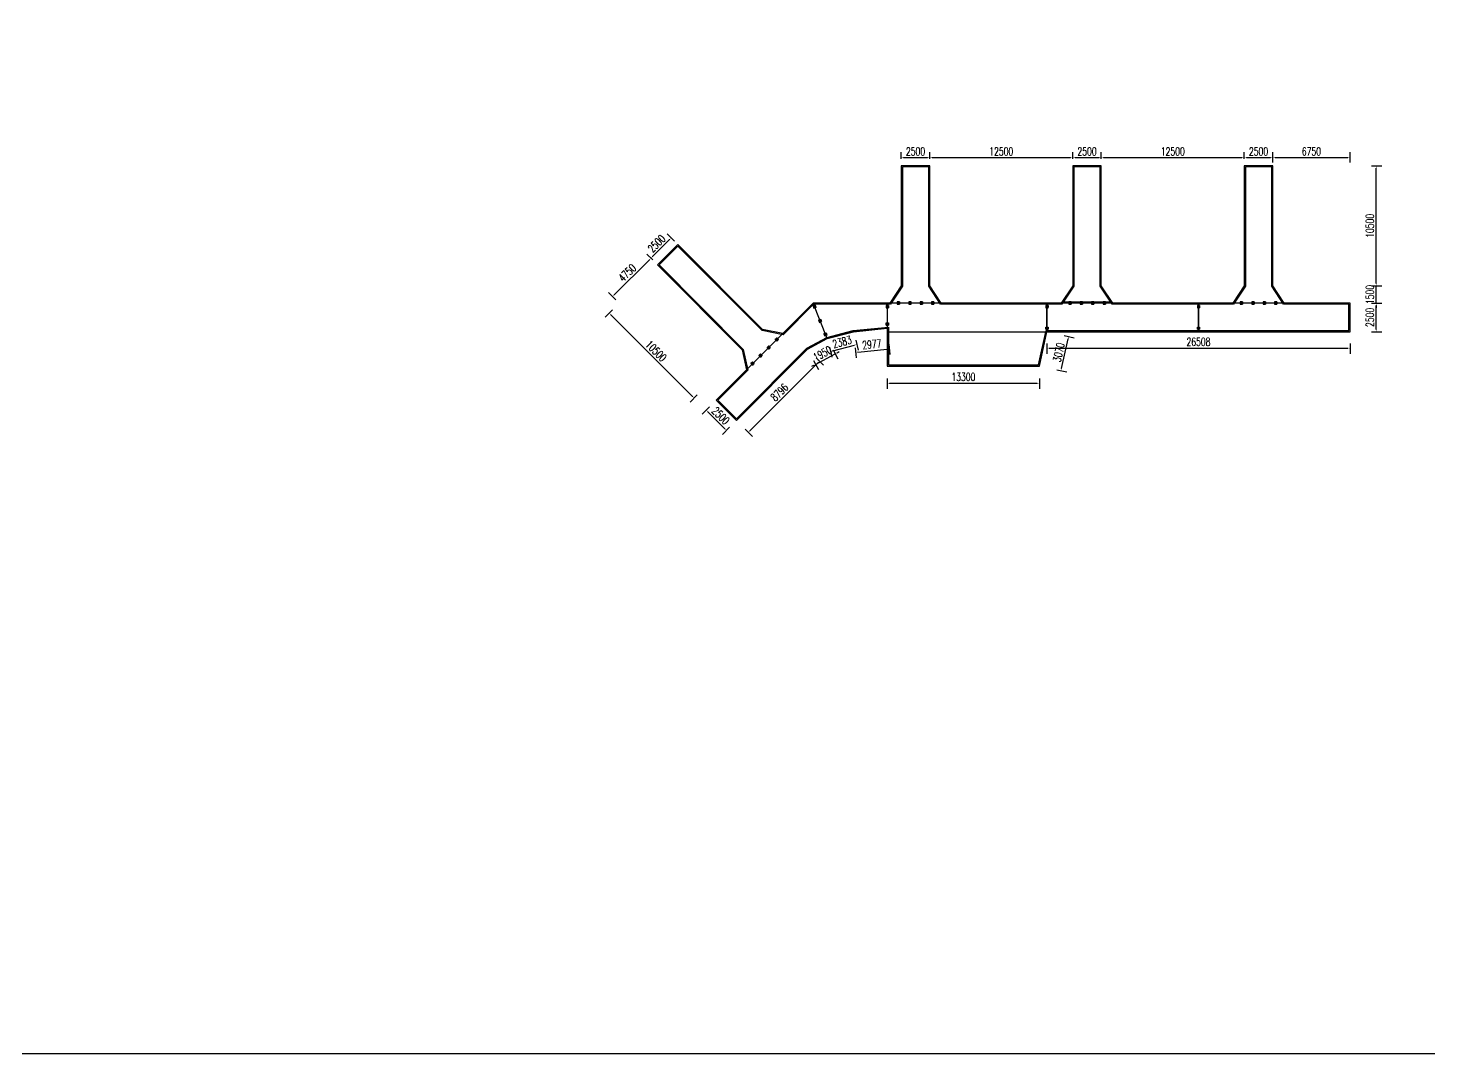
# Model space of a CAD drawing. Extents: x -18540 to 926017, y -610001 to -56924.
# Drawn here: x 120934 to 243457, y -380806 to -291105 of the extents above; entities that cross this region are included whole.
import ezdxf

# ---------------------------------------------------------------- set-up
doc = ezdxf.new("R2010")
doc.units = 0
doc.header["$LTSCALE"] = 10
doc.header["$MEASUREMENT"] = 0
doc.layers.add('L-构造线', color=6, linetype='Continuous')
doc.layers.add('W-STEEL_FRAME钢架', color=3, linetype='Continuous')
doc.styles.add('STANDARD_T3', font='simplex.shx', dxfattribs={"width": 0.7, "bigfont": 'gbcbig.shx'})
doc.dimstyles.new('W&&200', dxfattribs={"dimtxt": 700, "dimasz": 200, "dimexe": 500, "dimexo": 600, "dimgap": 200, "dimtad": 1, "dimdec": 0, "dimzin": 0, "dimdsep": 46, "dimtxsty": 'STANDARD_T3', "dimcen": 0.09, "dimclrd": 1, "dimclre": 1, "dimclrt": 7, "dimazin": 2, "dimtfac": 1, "dimtdec": 0, "dimtix": 1, "dimtmove": 2, "dimatfit": 3, "dimfxl": 100, "dimtolj": 1, "dimtzin": 0, "dimarcsym": 0})

# ---------------------------------------------------------------- blocks, each defined once
blk = doc.blocks.new('*D1300')
at = {"layer": 'Defpoints', "color": 0, "transparency": 16777216}
for p in [(229801, -302448), (229801, -313655), (236551, -315155)]:
    blk.add_point(p, dxfattribs=at)
at = {"layer": 'W-STEEL_FRAME钢架', "color": 1, "lineweight": -2, "transparency": 16777216}
for p, q in [((229801, -302848), (229801, -301948)), ((236351, -302448), (230001, -302448)), ((236551, -302848), (236551, -301948))]:
    blk.add_line(p, q, dxfattribs=at)
at = {"layer": 'W-STEEL_FRAME钢架', "color": 1, "transparency": 16777216}
for points in [[(230001, -302415), (230001, -302482), (229801, -302448)], [(236351, -302415), (236351, -302482), (236551, -302448)]]:
    blk.add_solid(points, dxfattribs=at)
at = {"layer": 'W-STEEL_FRAME钢架', "color": 7, "transparency": 16777216, "insert": (233176, -301898), "char_height": 700, "attachment_point": 5, "style": 'STANDARD_T3'}
blk.add_mtext('\\A1;6750', dxfattribs=at)
blk = doc.blocks.new('*D1301')
at = {"layer": 'Defpoints', "color": 0, "transparency": 16777216}
for p in [(227301, -302448), (227301, -303155), (229801, -313655)]:
    blk.add_point(p, dxfattribs=at)
at = {"layer": 'W-STEEL_FRAME钢架', "color": 1, "lineweight": -2, "transparency": 16777216}
for p, q in [((227301, -302555), (227301, -301948)), ((229601, -302448), (227501, -302448)), ((229801, -302848), (229801, -301948))]:
    blk.add_line(p, q, dxfattribs=at)
at = {"layer": 'W-STEEL_FRAME钢架', "color": 1, "transparency": 16777216}
for points in [[(227501, -302415), (227501, -302482), (227301, -302448)], [(229601, -302415), (229601, -302482), (229801, -302448)]]:
    blk.add_solid(points, dxfattribs=at)
at = {"layer": 'W-STEEL_FRAME钢架', "color": 7, "transparency": 16777216, "insert": (228551, -301898), "char_height": 700, "attachment_point": 5, "style": 'STANDARD_T3'}
blk.add_mtext('\\A1;2500', dxfattribs=at)
blk = doc.blocks.new('*D1302')
at = {"layer": 'Defpoints', "color": 0, "transparency": 16777216}
for p in [(214801, -302448), (214801, -303155), (227301, -303155)]:
    blk.add_point(p, dxfattribs=at)
at = {"layer": 'W-STEEL_FRAME钢架', "color": 1, "lineweight": -2, "transparency": 16777216}
for p, q in [((214801, -302555), (214801, -301948)), ((227101, -302448), (215001, -302448)), ((227301, -302555), (227301, -301948))]:
    blk.add_line(p, q, dxfattribs=at)
at = {"layer": 'W-STEEL_FRAME钢架', "color": 1, "transparency": 16777216}
for points in [[(215001, -302415), (215001, -302482), (214801, -302448)], [(227101, -302415), (227101, -302482), (227301, -302448)]]:
    blk.add_solid(points, dxfattribs=at)
at = {"layer": 'W-STEEL_FRAME钢架', "color": 7, "transparency": 16777216, "insert": (221051, -301898), "char_height": 700, "attachment_point": 5, "style": 'STANDARD_T3'}
blk.add_mtext('\\A1;12500', dxfattribs=at)
blk = doc.blocks.new('*D1303')
at = {"layer": 'Defpoints', "color": 0, "transparency": 16777216}
for p in [(212301, -302448), (212301, -303155), (214801, -303155)]:
    blk.add_point(p, dxfattribs=at)
at = {"layer": 'W-STEEL_FRAME钢架', "color": 1, "lineweight": -2, "transparency": 16777216}
for p, q in [((212301, -302555), (212301, -301948)), ((214601, -302448), (212501, -302448)), ((214801, -302555), (214801, -301948))]:
    blk.add_line(p, q, dxfattribs=at)
at = {"layer": 'W-STEEL_FRAME钢架', "color": 1, "transparency": 16777216}
for points in [[(212501, -302415), (212501, -302482), (212301, -302448)], [(214601, -302415), (214601, -302482), (214801, -302448)]]:
    blk.add_solid(points, dxfattribs=at)
at = {"layer": 'W-STEEL_FRAME钢架', "color": 7, "transparency": 16777216, "insert": (213551, -301898), "char_height": 700, "attachment_point": 5, "style": 'STANDARD_T3'}
blk.add_mtext('\\A1;2500', dxfattribs=at)
blk = doc.blocks.new('*D1304')
at = {"layer": 'Defpoints', "color": 0, "transparency": 16777216}
for p in [(199802, -302448), (199802, -303155), (212301, -303155)]:
    blk.add_point(p, dxfattribs=at)
at = {"layer": 'W-STEEL_FRAME钢架', "color": 1, "lineweight": -2, "transparency": 16777216}
for p, q in [((199802, -302555), (199802, -301948)), ((212101, -302448), (200002, -302448)), ((212301, -302555), (212301, -301948))]:
    blk.add_line(p, q, dxfattribs=at)
at = {"layer": 'W-STEEL_FRAME钢架', "color": 1, "transparency": 16777216}
for points in [[(200002, -302415), (200002, -302482), (199802, -302448)], [(212101, -302415), (212101, -302482), (212301, -302448)]]:
    blk.add_solid(points, dxfattribs=at)
at = {"layer": 'W-STEEL_FRAME钢架', "color": 7, "transparency": 16777216, "insert": (206052, -301898), "char_height": 700, "attachment_point": 5, "style": 'STANDARD_T3'}
blk.add_mtext('\\A1;12500', dxfattribs=at)
blk = doc.blocks.new('*D1305')
at = {"layer": 'Defpoints', "color": 0, "transparency": 16777216}
for p in [(197302, -302448), (197302, -303155), (199802, -303155)]:
    blk.add_point(p, dxfattribs=at)
at = {"layer": 'W-STEEL_FRAME钢架', "color": 1, "lineweight": -2, "transparency": 16777216}
for p, q in [((197302, -302555), (197302, -301948)), ((199602, -302448), (197502, -302448)), ((199802, -302555), (199802, -301948))]:
    blk.add_line(p, q, dxfattribs=at)
at = {"layer": 'W-STEEL_FRAME钢架', "color": 1, "transparency": 16777216}
for points in [[(197502, -302415), (197502, -302482), (197302, -302448)], [(199602, -302415), (199602, -302482), (199802, -302448)]]:
    blk.add_solid(points, dxfattribs=at)
at = {"layer": 'W-STEEL_FRAME钢架', "color": 7, "transparency": 16777216, "insert": (198552, -301898), "char_height": 700, "attachment_point": 5, "style": 'STANDARD_T3'}
blk.add_mtext('\\A1;2500', dxfattribs=at)
blk = doc.blocks.new('*D1308')
at = {"layer": 'Defpoints', "color": 0, "transparency": 16777216}
for p in [(236551, -315155), (238841, -315155), (236551, -317655)]:
    blk.add_point(p, dxfattribs=at)
at = {"layer": 'W-STEEL_FRAME钢架', "color": 1, "lineweight": -2, "transparency": 16777216}
for p, q in [((238441, -315155), (239341, -315155)), ((238841, -317455), (238841, -315355)), ((238441, -317655), (239341, -317655))]:
    blk.add_line(p, q, dxfattribs=at)
at = {"layer": 'W-STEEL_FRAME钢架', "color": 1, "transparency": 16777216}
for points in [[(238808, -315355), (238874, -315355), (238841, -315155)], [(238808, -317455), (238874, -317455), (238841, -317655)]]:
    blk.add_solid(points, dxfattribs=at)
at = {"layer": 'W-STEEL_FRAME钢架', "color": 7, "transparency": 16777216, "insert": (238291, -316405), "char_height": 700, "attachment_point": 5, "rotation": 90, "style": 'STANDARD_T3'}
blk.add_mtext('\\A1;2500', dxfattribs=at)
blk = doc.blocks.new('*D1306')
at = {"layer": 'Defpoints', "color": 0, "transparency": 16777216}
for p in [(175414, -311220), (175990, -311797), (186243, -318514)]:
    blk.add_point(p, dxfattribs=at)
at = {"layer": 'W-STEEL_FRAME钢架', "color": 1, "lineweight": -2, "transparency": 16777216}
for p, q in [((177040, -309594), (175555, -311079)), ((177465, -309736), (176828, -309099)), ((175566, -311372), (175060, -310867))]:
    blk.add_line(p, q, dxfattribs=at)
at = {"layer": 'W-STEEL_FRAME钢架', "color": 1, "transparency": 16777216}
for points in [[(177017, -309571), (177064, -309618), (177182, -309453)], [(175532, -311056), (175579, -311103), (175414, -311220)]]:
    blk.add_solid(points, dxfattribs=at)
at = {"layer": 'W-STEEL_FRAME钢架', "color": 7, "transparency": 16777216, "insert": (175909, -309948), "char_height": 700, "attachment_point": 5, "rotation": 45, "style": 'STANDARD_T3'}
blk.add_mtext('\\A1;2500', dxfattribs=at)
blk = doc.blocks.new('*D1309')
at = {"layer": 'Defpoints', "color": 0, "transparency": 16777216}
for p in [(175990, -311797), (172055, -314579), (181116, -323641)]:
    blk.add_point(p, dxfattribs=at)
at = {"layer": 'W-STEEL_FRAME钢架', "color": 1, "lineweight": -2, "transparency": 16777216}
for p, q in [((175566, -311372), (175060, -310867)), ((175272, -311362), (172197, -314438)), ((172338, -314862), (171702, -314226))]:
    blk.add_line(p, q, dxfattribs=at)
at = {"layer": 'W-STEEL_FRAME钢架', "color": 1, "transparency": 16777216}
for points in [[(175249, -311338), (175296, -311385), (175414, -311220)], [(172173, -314414), (172220, -314461), (172055, -314579)]]:
    blk.add_solid(points, dxfattribs=at)
at = {"layer": 'W-STEEL_FRAME钢架', "color": 7, "transparency": 16777216, "insert": (173346, -312511), "char_height": 700, "attachment_point": 5, "rotation": 45, "style": 'STANDARD_T3'}
blk.add_mtext('\\A1;4750', dxfattribs=at)
blk = doc.blocks.new('*D1310')
at = {"layer": 'Defpoints', "color": 0, "transparency": 16777216}
for p in [(180245, -324512), (181116, -323641), (182884, -325408)]:
    blk.add_point(p, dxfattribs=at)
at = {"layer": 'W-STEEL_FRAME钢架', "color": 1, "lineweight": -2, "transparency": 16777216}
for p, q in [((180528, -324229), (179891, -324866)), ((181871, -326139), (180386, -324654)), ((182295, -325997), (181659, -326633))]:
    blk.add_line(p, q, dxfattribs=at)
at = {"layer": 'W-STEEL_FRAME钢架', "color": 1, "transparency": 16777216}
for points in [[(180410, -324630), (180363, -324677), (180245, -324512)], [(181895, -326115), (181848, -326162), (182013, -326280)]]:
    blk.add_solid(points, dxfattribs=at)
at = {"layer": 'W-STEEL_FRAME钢架', "color": 7, "transparency": 16777216, "insert": (181518, -325007), "char_height": 700, "attachment_point": 5, "rotation": 315, "style": 'STANDARD_T3'}
blk.add_mtext('\\A1;2500', dxfattribs=at)
blk = doc.blocks.new('*D1311')
at = {"layer": 'Defpoints', "color": 0, "transparency": 16777216}
for p in [(175990, -311797), (171760, -316027), (183415, -319221)]:
    blk.add_point(p, dxfattribs=at)
at = {"layer": 'W-STEEL_FRAME钢架', "color": 1, "lineweight": -2, "transparency": 16777216}
for p, q in [((172042, -315744), (171406, -316380)), ((179043, -323310), (171901, -316168)), ((179467, -323169), (178831, -323805))]:
    blk.add_line(p, q, dxfattribs=at)
at = {"layer": 'W-STEEL_FRAME钢架', "color": 1, "transparency": 16777216}
for points in [[(171925, -316145), (171877, -316192), (171760, -316027)], [(179066, -323287), (179019, -323334), (179184, -323451)]]:
    blk.add_solid(points, dxfattribs=at)
at = {"layer": 'W-STEEL_FRAME钢架', "color": 7, "transparency": 16777216, "insert": (175861, -319350), "char_height": 700, "attachment_point": 5, "rotation": 315, "style": 'STANDARD_T3'}
blk.add_mtext('\\A1;10500', dxfattribs=at)
blk = doc.blocks.new('*D1312')
at = {"layer": 'Defpoints', "color": 0, "transparency": 16777216}
for p in [(189104, -319189), (190149, -320234), (182884, -325408)]:
    blk.add_point(p, dxfattribs=at)
at = {"layer": 'W-STEEL_FRAME钢架', "color": 1, "lineweight": -2, "transparency": 16777216}
for p, q in [((184071, -326312), (190008, -320375)), ((189866, -319951), (190503, -320587)), ((183647, -326171), (184283, -326807))]:
    blk.add_line(p, q, dxfattribs=at)
at = {"layer": 'W-STEEL_FRAME钢架', "color": 1, "transparency": 16777216}
for points in [[(189984, -320352), (190031, -320399), (190149, -320234)], [(184047, -326289), (184095, -326336), (183930, -326454)]]:
    blk.add_solid(points, dxfattribs=at)
at = {"layer": 'W-STEEL_FRAME钢架', "color": 7, "transparency": 16777216, "insert": (186651, -322955), "char_height": 700, "attachment_point": 5, "rotation": 45, "style": 'STANDARD_T3'}
blk.add_mtext('\\A1;8796', dxfattribs=at)
blk = doc.blocks.new('*D1313')
at = {"layer": 'Defpoints', "color": 0, "transparency": 16777216}
for p in [(190820, -318263), (189104, -319189), (191534, -319586)]:
    blk.add_point(p, dxfattribs=at)
at = {"layer": 'W-STEEL_FRAME钢架', "color": 1, "lineweight": -2, "transparency": 16777216}
for p, q in [((189818, -320512), (191534, -319586)), ((191344, -319234), (191771, -320026)), ((191710, -319491), (191886, -319396)), ((189642, -320607), (189466, -320702)), ((189628, -320160), (190056, -320952))]:
    blk.add_line(p, q, dxfattribs=at)
at = {"layer": 'W-STEEL_FRAME钢架', "color": 1, "transparency": 16777216}
for points in [[(191694, -319462), (191726, -319520), (191534, -319586)], [(189626, -320578), (189658, -320636), (189818, -320512)]]:
    blk.add_solid(points, dxfattribs=at)
at = {"layer": 'W-STEEL_FRAME钢架', "color": 7, "transparency": 16777216, "insert": (190415, -319565), "char_height": 700, "attachment_point": 5, "rotation": 28.35565, "style": 'STANDARD_T3'}
blk.add_mtext('\\A1;1950', dxfattribs=at)
blk = doc.blocks.new('*D1314')
at = {"layer": 'Defpoints', "color": 0, "transparency": 16777216}
for p in [(193124, -317655), (196086, -317360), (196266, -319156)]:
    blk.add_point(p, dxfattribs=at)
at = {"layer": 'W-STEEL_FRAME钢架', "color": 1, "lineweight": -2, "transparency": 16777216}
for p, q in [((193263, -319054), (193352, -319949)), ((193502, -319432), (196067, -319176)), ((196226, -318758), (196315, -319654))]:
    blk.add_line(p, q, dxfattribs=at)
at = {"layer": 'W-STEEL_FRAME钢架', "color": 1, "transparency": 16777216}
for points in [[(193499, -319399), (193505, -319465), (193303, -319452)], [(196063, -319143), (196070, -319209), (196266, -319156)]]:
    blk.add_solid(points, dxfattribs=at)
at = {"layer": 'W-STEEL_FRAME钢架', "color": 7, "transparency": 16777216, "insert": (194730, -318757), "char_height": 700, "attachment_point": 5, "rotation": 5.69556, "style": 'STANDARD_T3'}
blk.add_mtext('\\A1;2977', dxfattribs=at)
blk = doc.blocks.new('*D1315')
at = {"layer": 'Defpoints', "color": 0, "transparency": 16777216}
for p in [(196086, -320655), (209386, -320655), (209386, -322162)]:
    blk.add_point(p, dxfattribs=at)
at = {"layer": 'W-STEEL_FRAME钢架', "color": 1, "lineweight": -2, "transparency": 16777216}
for p, q in [((196086, -321762), (196086, -322662)), ((196286, -322162), (209186, -322162)), ((209386, -321762), (209386, -322662))]:
    blk.add_line(p, q, dxfattribs=at)
at = {"layer": 'W-STEEL_FRAME钢架', "color": 1, "transparency": 16777216}
for points in [[(196286, -322128), (196286, -322195), (196086, -322162)], [(209186, -322128), (209186, -322195), (209386, -322162)]]:
    blk.add_solid(points, dxfattribs=at)
at = {"layer": 'W-STEEL_FRAME钢架', "color": 7, "transparency": 16777216, "insert": (202736, -321612), "char_height": 700, "attachment_point": 5, "style": 'STANDARD_T3'}
blk.add_mtext('\\A1;13300', dxfattribs=at)
blk = doc.blocks.new('*D1316')
at = {"layer": 'Defpoints', "color": 0, "transparency": 16777216}
for p in [(210044, -317656), (236551, -317655), (236551, -319090)]:
    blk.add_point(p, dxfattribs=at)
at = {"layer": 'W-STEEL_FRAME钢架', "color": 1, "lineweight": -2, "transparency": 16777216}
for p, q in [((210044, -318690), (210044, -319590)), ((210244, -319090), (236351, -319090)), ((236551, -318690), (236551, -319590))]:
    blk.add_line(p, q, dxfattribs=at)
at = {"layer": 'W-STEEL_FRAME钢架', "color": 1, "transparency": 16777216}
for points in [[(210244, -319057), (210244, -319124), (210044, -319090)], [(236351, -319056), (236351, -319123), (236551, -319090)]]:
    blk.add_solid(points, dxfattribs=at)
at = {"layer": 'W-STEEL_FRAME钢架', "color": 7, "transparency": 16777216, "insert": (223298, -318540), "char_height": 700, "attachment_point": 5, "rotation": 0.00177, "style": 'STANDARD_T3'}
blk.add_mtext('\\A1;26508', dxfattribs=at)
blk = doc.blocks.new('*D1317')
at = {"layer": 'Defpoints', "color": 0, "transparency": 16777216}
for p in [(210044, -317656), (211945, -318073), (209386, -320655)]:
    blk.add_point(p, dxfattribs=at)
at = {"layer": 'W-STEEL_FRAME钢架', "color": 1, "lineweight": -2, "transparency": 16777216}
for p, q in [((211331, -320877), (211903, -318268)), ((211555, -317987), (212434, -318180)), ((210897, -320986), (211776, -321179))]:
    blk.add_line(p, q, dxfattribs=at)
at = {"layer": 'W-STEEL_FRAME钢架', "color": 1, "transparency": 16777216}
for points in [[(211870, -318261), (211935, -318275), (211945, -318073)], [(211298, -320870), (211363, -320884), (211288, -321072)]]:
    blk.add_solid(points, dxfattribs=at)
at = {"layer": 'W-STEEL_FRAME钢架', "color": 7, "transparency": 16777216, "insert": (211079, -319455), "char_height": 700, "attachment_point": 5, "rotation": 77.63468, "style": 'STANDARD_T3'}
blk.add_mtext('\\A1;3070', dxfattribs=at)
blk = doc.blocks.new('*D1318')
at = {"layer": 'Defpoints', "color": 0, "transparency": 16777216}
for p in [(229801, -313655), (238841, -313655), (236551, -315155)]:
    blk.add_point(p, dxfattribs=at)
at = {"layer": 'W-STEEL_FRAME钢架', "color": 1, "lineweight": -2, "transparency": 16777216}
for p, q in [((238441, -313655), (239341, -313655)), ((238841, -313455), (238841, -313255)), ((238841, -315155), (238841, -313655)), ((238441, -315155), (239341, -315155)), ((238841, -315355), (238841, -315555))]:
    blk.add_line(p, q, dxfattribs=at)
at = {"layer": 'W-STEEL_FRAME钢架', "color": 1, "transparency": 16777216}
for points in [[(238808, -313455), (238874, -313455), (238841, -313655)], [(238808, -315355), (238874, -315355), (238841, -315155)]]:
    blk.add_solid(points, dxfattribs=at)
at = {"layer": 'W-STEEL_FRAME钢架', "color": 7, "transparency": 16777216, "insert": (238291, -314405), "char_height": 700, "attachment_point": 5, "rotation": 90, "style": 'STANDARD_T3'}
blk.add_mtext('\\A1;1500', dxfattribs=at)
blk = doc.blocks.new('*D1307')
at = {"layer": 'Defpoints', "color": 0, "transparency": 16777216}
for p in [(229801, -303155), (238841, -303155), (229801, -313655)]:
    blk.add_point(p, dxfattribs=at)
at = {"layer": 'W-STEEL_FRAME钢架', "color": 1, "lineweight": -2, "transparency": 16777216}
for p, q in [((238441, -303155), (239341, -303155)), ((238841, -313455), (238841, -303355)), ((238441, -313655), (239341, -313655))]:
    blk.add_line(p, q, dxfattribs=at)
at = {"layer": 'W-STEEL_FRAME钢架', "color": 1, "transparency": 16777216}
for points in [[(238808, -303355), (238874, -303355), (238841, -303155)], [(238808, -313455), (238874, -313455), (238841, -313655)]]:
    blk.add_solid(points, dxfattribs=at)
at = {"layer": 'W-STEEL_FRAME钢架', "color": 7, "transparency": 16777216, "insert": (238291, -308405), "char_height": 700, "attachment_point": 5, "rotation": 90, "style": 'STANDARD_T3'}
blk.add_mtext('\\A1;10500', dxfattribs=at)
blk = doc.blocks.new('*D1725')
at = {"layer": 'Defpoints', "color": 0, "transparency": 16777216}
for p in [(190820, -318263), (193124, -317655), (193420, -318780)]:
    blk.add_point(p, dxfattribs=at)
at = {"layer": 'W-STEEL_FRAME钢架', "color": 1, "lineweight": -2, "transparency": 16777216}
for p, q in [((193318, -318393), (193547, -319263)), ((191014, -319000), (191243, -319870)), ((191309, -319336), (193227, -318831))]:
    blk.add_line(p, q, dxfattribs=at)
at = {"layer": 'W-STEEL_FRAME钢架', "color": 1, "transparency": 16777216}
for points in [[(191301, -319304), (191318, -319368), (191116, -319387)], [(193218, -318798), (193235, -318863), (193420, -318780)]]:
    blk.add_solid(points, dxfattribs=at)
at = {"layer": 'W-STEEL_FRAME钢架', "color": 7, "transparency": 16777216, "insert": (192128, -318551), "char_height": 700, "attachment_point": 5, "rotation": 14.76714, "style": 'STANDARD_T3'}
blk.add_mtext('\\A1;2383', dxfattribs=at)
blk = doc.blocks.new('01')
h = blk.add_hatch()
h.set_pattern_fill('HOUND', color=77, scale=5)
h.set_pattern_definition([(0, (0, 0), (31.75, 7.9375), [127, -63.5]), (90, (0, 0), (-7.9375, -31.75), [127, -63.5])])
h.paths.add_polyline_path([(50227, 12928), (50227, 12728), (50427, 12728), (50427, 12928)])
h.paths.add_polyline_path([(50382, 12893, -1), (50402, 12893, -1)], flags=16)
h.paths.add_polyline_path([(50252, 12893, -1), (50272, 12893, -1)], flags=16)
h.paths.add_polyline_path([(50402, 12763, -1), (50382, 12763, -1)], flags=16)
h.paths.add_polyline_path([(50272, 12763, -1), (50252, 12763, -1)], flags=16)
at = {"color": 251}
blk.add_lwpolyline([(50227, 12928), (50427, 12928), (50427, 12728), (50227, 12728)], close=True, dxfattribs=at)
at = {"color": 6}
for centre in [(50262, 12893), (50262, 12763), (50392, 12893), (50392, 12763)]:
    blk.add_circle(centre, 10, dxfattribs=at)

msp = doc.modelspace()

# ---------------------------------------------------------------- linework, layer by layer
at = {"color": 4}
msp.add_lwpolyline([(211492.9, -315048.3), (215609.9, -315048.3)], dxfattribs=at)
at = {"layer": 'L-构造线'}
msp.add_lwpolyline([(-6086.7, -56924.3), (818318, -56924.3), (818318, -380806), (-6086.7, -380806)], close=True, dxfattribs=at)
at = {"layer": 'W-STEEL_FRAME钢架'}
for points in [[(212301.4, -313655.3), (211301.4, -315155.3), (200801.7, -315155.3), (199801.7, -313655.3), (199801.7, -303155.3), (197301.7, -303155.3), (197301.7, -313655.3), (196301.7, -315155.3), (189601.7, -315155.3), (186950.1, -317806.9), (185183.5, -317448.9), (177759.2, -310024.6), (175990, -311796.6), (183382, -319253.7), (183768.1, -320988.9), (181116.5, -323640.5), (182884.2, -325408.3), (189104, -319188.6), (190819.7, -318262.6), (193123.7, -317655.3), (196086.3, -317359.8), (196086.3, -320655.3), (209386.3, -320655.3), (210043.8, -317656.1), (236551.4, -317655.3), (236551.4, -315155.3), (230801.4, -315155.3), (229801.4, -313655.3), (229801.4, -303155.3), (227301.4, -303155.3), (227301.4, -313655.3), (226301.4, -315155.3), (215801.4, -315155.3), (214801.4, -313655.3), (214801.4, -303155.3), (212301.4, -303155.3)], [(212401.4, -313685.5), (211354.9, -315255.3), (200748.2, -315255.3), (199701.7, -313685.5), (199701.7, -303255.3), (197401.7, -303255.3), (197401.7, -313685.5), (196355.3, -315255.3), (189643.2, -315255.3), (186982.8, -317915.6), (185134.1, -317541), (177759.3, -310166.1), (176131, -311796.8), (183473.4, -319203.8), (183877.6, -321020.8), (181257.9, -323640.5), (182884.2, -325266.9), (189043.6, -319107.5), (190782.7, -318168.9), (193105.9, -317556.5), (196186.3, -317249.3), (196186.3, -320555.3), (209305.9, -320555.3), (209963.4, -317556.1), (236451.4, -317555.3), (236451.4, -315255.3), (230747.9, -315255.3), (229701.4, -313685.5), (229701.4, -303255.3), (227401.4, -303255.3), (227401.4, -313685.5), (226354.9, -315255.3), (215747.9, -315255.3), (214701.4, -313685.5), (214701.4, -303255.3), (212401.4, -303255.3)]]:
    msp.add_lwpolyline(points, close=True, dxfattribs=at)
at = {"layer": 'W-STEEL_FRAME钢架', "color": 5}
msp.add_lwpolyline([(182884.2, -325408.3), (189104, -319188.6), (190819.7, -318262.6), (189601.7, -315155.3), (181116.5, -323640.5), (182884.2, -325408.3)], dxfattribs=at)
for points in [[(196086.3, -315155.3), (196086.3, -317359.8), (193123.7, -317655.3), (190819.7, -318262.6), (189601.7, -315155.3)], [(196086.3, -317655.3), (210043.7, -317655.3), (210043.7, -315155.3), (196086.3, -315155.3)], [(210043.7, -317655.3), (223297.7, -317655.3), (223297.7, -315155.3), (210043.7, -315155.3)], [(223297.7, -317655.3), (236551.2, -317655.3), (236551.2, -315155.3), (223297.7, -315155.3)]]:
    msp.add_lwpolyline(points, close=True, dxfattribs=at)

# ---------------------------------------------------------------- block references
at = {"color": 4, "xscale": -1}
for p, rotation in [((138179.8, -321898.2), 201.40313027336), ((145762.7, -302633.5), 180), ((209884.4, -264828.1), 90), ((210884.4, -264828.1), 90), ((211884.4, -264828.1), 90), ((212884.4, -264828.1), 90), ((159718.7, -302632.1), 180), ((224884, -264828.1), 90), ((225884, -264828.1), 90), ((226884, -264828.1), 90), ((227884.1, -264828.1), 90), ((172972.7, -302632.1), 180), ((239884, -264828.1), 90), ((240884, -264828.1), 90), ((241884, -264828.1), 90), ((242884.1, -264828.1), 90), ((138667.8, -323129.9), 201.40313027336), ((160025.4, -273604.3), 134.8460989325234), ((158607.4, -275014.7), 134.8460989325234), ((159316.4, -274309.5), 134.8460989325234), ((157898.4, -275719.9), 134.8460989325234)]:
    msp.add_blockref('01', p, dxfattribs=dict(at, rotation=rotation))
at = {"color": 4}
for p in [(145762.7, -329799.7), (159718.7, -330175.8), (172972.7, -330175.8)]:
    msp.add_blockref('01', p, dxfattribs=at)
at = {"color": 4, "rotation": 21.40313027298153}
msp.add_blockref('01', (148500.5, -348202.7), dxfattribs=at)

# ---------------------------------------------------------------- dimensions: what is measured, and where the dimension line sits
at = {"layer": 'W-STEEL_FRAME钢架'}
for base, p1, p2, picture, middle in [((197301.7, -302448.2), (199801.7, -303155.3), (197301.7, -303155.3), '*D1305', (198551.7, -301898.2)), ((199801.7, -302448.2), (212301.4, -303155.3), (199801.7, -303155.3), '*D1304', (206051.6, -301898.2)), ((212301.4, -302448.2), (214801.4, -303155.3), (212301.4, -303155.3), '*D1303', (213551.4, -301898.2)), ((214801.4, -302448.2), (227301.4, -303155.3), (214801.4, -303155.3), '*D1302', (221051.4, -301898.2)), ((227301.4, -302448.2), (229801.4, -313655.3), (227301.4, -303155.3), '*D1301', (228551.4, -301898.2)), ((229801.4, -302448.2), (236551.4, -315155.3), (229801.4, -313655.3), '*D1300', (233176.4, -301898.2))]:
    dim = msp.add_linear_dim(base=base, p1=p1, p2=p2, dimstyle='W&&200', override={"dimfxl": 400, "dimfxlon": 1}, dxfattribs=at)
    dim.commit()
    dim.dimension.update_dxf_attribs({"geometry": picture, "text_midpoint": middle})
for base, p1, p2, angle, picture, middle in [((238841, -303155.3), (229801.4, -313655.3), (229801.4, -303155.3), 90, '*D1307', (238291, -308405.3)), ((175413.9, -311220.5), (186243, -318514), (175989.9, -311796.5), 45, '*D1306', (175908.9, -309947.7)), ((172055.2, -314579.3), (175989.9, -311796.5), (181116.5, -323640.5), 45, '*D1309', (173345.6, -312511)), ((171759.6, -316026.9), (183414.5, -319221.1), (175989.9, -311796.5), 315, '*D1311', (175860.8, -319350.3)), ((238841, -313655.3), (236551.4, -315155.3), (229801.4, -313655.3), 90, '*D1318', (238291, -314405.3)), ((238841, -315155.3), (236551.4, -317655.3), (236551.4, -315155.3), 90, '*D1308', (238291, -316405.3))]:
    dim = msp.add_linear_dim(base=base, p1=p1, p2=p2, angle=angle, dimstyle='W&&200', override={"dimfxl": 400, "dimfxlon": 1}, dxfattribs=at)
    dim.commit()
    dim.dimension.update_dxf_attribs({"geometry": picture, "text_midpoint": middle})
for p1, p2, distance, picture, middle in [((189104, -319188.6), (190819.7, -318262.6), -1503.8, '*D1313', (190414.8, -319565)), ((190819.7, -318262.6), (193123.7, -317655.3), -1162.7, '*D1725', (192127.9, -318551.4)), ((193123.7, -317655.3), (196086.3, -317359.8), -1805.5, '*D1314', (194729.6, -318756.8)), ((209386.3, -320655.3), (210043.8, -317656.1), -1946.8, '*D1317', (211079.5, -319454.8)), ((210043.8, -317656.1), (236551.4, -317655.3), -1434.4, '*D1316', (223297.6, -318540.1)), ((182884.2, -325408.3), (189104, -319188.6), -1478.3, '*D1312', (186650.5, -322954.9)), ((196086.3, -320655.3), (209386.3, -320655.3), -1506.5, '*D1315', (202736.3, -321611.7)), ((182884.2, -325408.3), (181116.5, -323640.5), 1232.6, '*D1310', (181517.6, -325007.1))]:
    dim = msp.add_aligned_dim(p1=p1, p2=p2, distance=distance, dimstyle='W&&200', override={"dimfxl": 400, "dimfxlon": 1}, dxfattribs=at)
    dim.commit()
    dim.dimension.update_dxf_attribs({"geometry": picture, "text_midpoint": middle})

doc.saveas('drawing.dxf')
